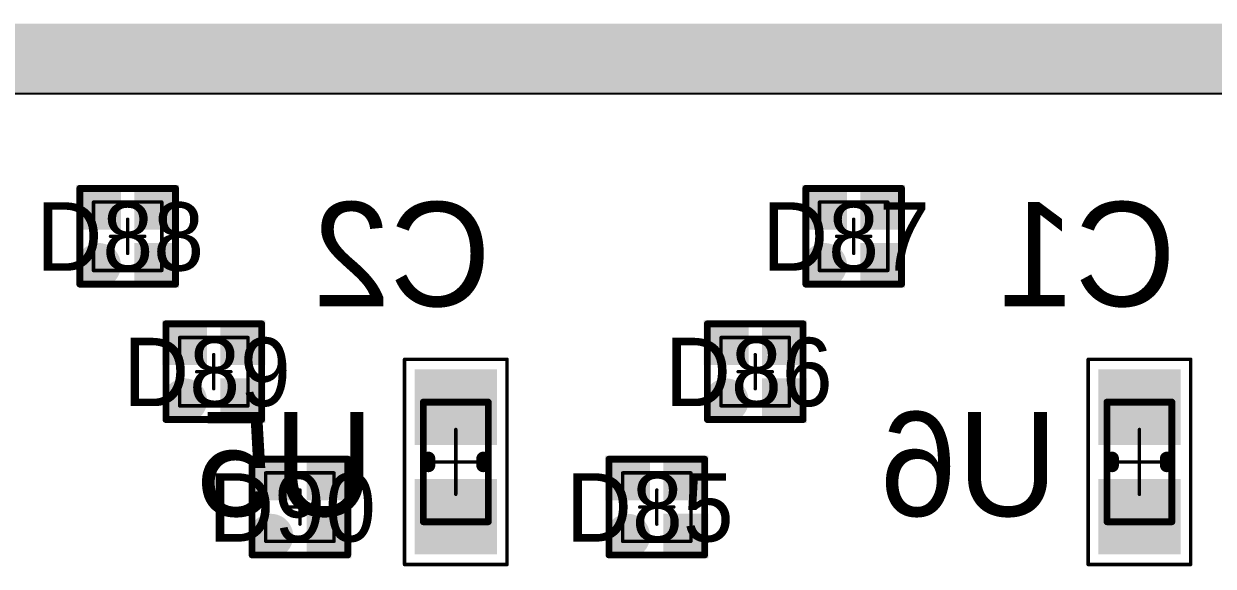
# Model space of a CAD drawing. Header units: millimetres. Extents: x 99 to 211, y 56 to 141.
# Drawn here: x 180.08 to 197.48, y 114.57 to 122.51 of the extents above; entities that cross this region are included whole.
import ezdxf

# ---------------------------------------------------------------- set-up
doc = ezdxf.new("R2010")
doc.units = ezdxf.units.MM
for name, color, linetype in [('BottomLayer', 5, 'Continuous'), ('BottomOverlay', 54, 'Continuous'), ('BottomPaste', 16, 'Continuous'), ('BottomSolder', 6, 'Continuous'), ('InternalPlane1', 76, 'Continuous'), ('InternalPlane2', 16, 'Continuous'), ('Mechanical12', 56, 'Continuous'), ('Mechanical13', 56, 'Continuous'), ('Mechanical15', 56, 'Continuous'), ('TopLayer', 1, 'Continuous'), ('TopPaste', 8, 'Continuous'), ('TopSolder', 216, 'Continuous')]:
    doc.layers.add(name, color=color, linetype=linetype)

# ---------------------------------------------------------------- blocks, each defined once
blk = doc.blocks.new('CAPC0603_1608_55_N_B_5')
at = {"layer": 'BottomLayer'}
for points in [[(-1.25, 0.5), (-1.25, -0.5), (-0.35, 0.5), (-0.35, -0.5)], [(0.35, 0.5), (0.35, -0.5), (1.25, 0.5), (1.25, -0.5)]]:
    blk.add_solid(points, dxfattribs=at)
at = {"layer": 'BottomOverlay', "const_width": 0.2}
for points in [[(0.05, 0.4), (-0.05, 0.4)], [(0.05, -0.4), (-0.05, -0.4)]]:
    blk.add_lwpolyline(points, dxfattribs=at)
at = {"layer": 'BottomOverlay', "const_width": 0.1}
for points in [[(-0.1, 0.4, 1), (0, 0.4, 1)], [(0, 0.4, 1), (0.1, 0.4, 1)], [(-0.1, -0.4, 1), (0, -0.4, 1)], [(0, -0.4, 1), (0.1, -0.4, 1)]]:
    blk.add_lwpolyline(points, format="xyb", close=True, dxfattribs=at)
at = {"layer": 'BottomPaste'}
for points in [[(-1.25, 0.5), (-1.25, -0.5), (-0.35, 0.5), (-0.35, -0.5)], [(0.35, 0.5), (0.35, -0.5), (1.25, 0.5), (1.25, -0.5)]]:
    blk.add_solid(points, dxfattribs=at)
at = {"layer": 'BottomSolder'}
for points in [[(-1.352, 0.602), (-1.352, -0.602), (-0.248, 0.602), (-0.248, -0.602)], [(0.248, 0.602), (0.248, -0.602), (1.352, 0.602), (1.352, -0.602)]]:
    blk.add_solid(points, dxfattribs=at)
at = {"layer": 'Mechanical13', "const_width": 0.1}
for points in [[(0.875, 0.475), (-0.875, 0.475)], [(-0.875, -0.475), (-0.875, 0.475)], [(0.875, -0.475), (0.875, 0.475)], [(0.875, -0.475), (-0.875, -0.475)]]:
    blk.add_lwpolyline(points, dxfattribs=at)
at = {"layer": 'Mechanical13', "const_width": 0.05}
for points in [[(-0.9, 0.475, 1), (-0.85, 0.475, 1)], [(-0.9, 0.475, 1), (-0.85, 0.475, 1)], [(0.85, 0.475, 1), (0.9, 0.475, 1)], [(0.85, 0.475, 1), (0.9, 0.475, 1)], [(-0.9, -0.475, 1), (-0.85, -0.475, 1)], [(-0.9, -0.475, 1), (-0.85, -0.475, 1)], [(0.85, -0.475, 1), (0.9, -0.475, 1)], [(0.85, -0.475, 1), (0.9, -0.475, 1)]]:
    blk.add_lwpolyline(points, format="xyb", close=True, dxfattribs=at)
at = {"layer": 'Mechanical15', "const_width": 0.05}
for points in [[(1.5, 0.75), (-1.5, 0.75)], [(-1.5, -0.75), (-1.5, 0.75)], [(1.5, -0.75), (1.5, 0.75)], [(0, -0.475), (0, 0.475)], [(0.475, 0), (-0.475, 0)], [(1.5, -0.75), (-1.5, -0.75)]]:
    blk.add_lwpolyline(points, dxfattribs=at)
at = {"layer": 'Mechanical15', "const_width": 0.025}
for points in [[(-1.513, 0.75, 1), (-1.488, 0.75, 1)], [(-1.513, 0.75, 1), (-1.488, 0.75, 1)], [(1.488, 0.75, 1), (1.513, 0.75, 1)], [(1.488, 0.75, 1), (1.513, 0.75, 1)], [(-0.012, 0.475, 1), (0.013, 0.475, 1)], [(-0.487, 0, 1), (-0.462, 0, 1)], [(0.462, 0, 1), (0.487, 0, 1)], [(-0.012, -0.475, 1), (0.013, -0.475, 1)], [(-1.513, -0.75, 1), (-1.488, -0.75, 1)], [(-1.513, -0.75, 1), (-1.488, -0.75, 1)], [(1.488, -0.75, 1), (1.513, -0.75, 1)], [(1.488, -0.75, 1), (1.513, -0.75, 1)]]:
    blk.add_lwpolyline(points, format="xyb", close=True, dxfattribs=at)
blk = doc.blocks.new('CAPC0603_1608_55_N_B_6')
at = {"layer": 'BottomLayer'}
for points in [[(-1.25, 0.5), (-1.25, -0.5), (-0.35, 0.5), (-0.35, -0.5)], [(0.35, 0.5), (0.35, -0.5), (1.25, 0.5), (1.25, -0.5)]]:
    blk.add_solid(points, dxfattribs=at)
at = {"layer": 'BottomOverlay', "const_width": 0.2}
for points in [[(0.05, 0.4), (-0.05, 0.4)], [(0.05, -0.4), (-0.05, -0.4)]]:
    blk.add_lwpolyline(points, dxfattribs=at)
at = {"layer": 'BottomOverlay', "const_width": 0.1}
for points in [[(-0.1, 0.4, 1), (0, 0.4, 1)], [(0, 0.4, 1), (0.1, 0.4, 1)], [(-0.1, -0.4, 1), (0, -0.4, 1)], [(0, -0.4, 1), (0.1, -0.4, 1)]]:
    blk.add_lwpolyline(points, format="xyb", close=True, dxfattribs=at)
at = {"layer": 'BottomPaste'}
for points in [[(-1.25, 0.5), (-1.25, -0.5), (-0.35, 0.5), (-0.35, -0.5)], [(0.35, 0.5), (0.35, -0.5), (1.25, 0.5), (1.25, -0.5)]]:
    blk.add_solid(points, dxfattribs=at)
at = {"layer": 'BottomSolder'}
for points in [[(-1.352, 0.602), (-1.352, -0.602), (-0.248, 0.602), (-0.248, -0.602)], [(0.248, 0.602), (0.248, -0.602), (1.352, 0.602), (1.352, -0.602)]]:
    blk.add_solid(points, dxfattribs=at)
at = {"layer": 'Mechanical13', "const_width": 0.1}
for points in [[(0.875, 0.475), (-0.875, 0.475)], [(-0.875, -0.475), (-0.875, 0.475)], [(0.875, -0.475), (0.875, 0.475)], [(0.875, -0.475), (-0.875, -0.475)]]:
    blk.add_lwpolyline(points, dxfattribs=at)
at = {"layer": 'Mechanical13', "const_width": 0.05}
for points in [[(-0.9, 0.475, 1), (-0.85, 0.475, 1)], [(-0.9, 0.475, 1), (-0.85, 0.475, 1)], [(0.85, 0.475, 1), (0.9, 0.475, 1)], [(0.85, 0.475, 1), (0.9, 0.475, 1)], [(-0.9, -0.475, 1), (-0.85, -0.475, 1)], [(-0.9, -0.475, 1), (-0.85, -0.475, 1)], [(0.85, -0.475, 1), (0.9, -0.475, 1)], [(0.85, -0.475, 1), (0.9, -0.475, 1)]]:
    blk.add_lwpolyline(points, format="xyb", close=True, dxfattribs=at)
at = {"layer": 'Mechanical15', "const_width": 0.05}
for points in [[(1.5, 0.75), (-1.5, 0.75)], [(-1.5, -0.75), (-1.5, 0.75)], [(1.5, -0.75), (1.5, 0.75)], [(0, -0.475), (0, 0.475)], [(0.475, 0), (-0.475, 0)], [(1.5, -0.75), (-1.5, -0.75)]]:
    blk.add_lwpolyline(points, dxfattribs=at)
at = {"layer": 'Mechanical15', "const_width": 0.025}
for points in [[(-1.513, 0.75, 1), (-1.488, 0.75, 1)], [(-1.513, 0.75, 1), (-1.488, 0.75, 1)], [(1.488, 0.75, 1), (1.513, 0.75, 1)], [(1.488, 0.75, 1), (1.513, 0.75, 1)], [(-0.012, 0.475, 1), (0.013, 0.475, 1)], [(-0.487, 0, 1), (-0.462, 0, 1)], [(0.462, 0, 1), (0.487, 0, 1)], [(-0.012, -0.475, 1), (0.013, -0.475, 1)], [(-1.513, -0.75, 1), (-1.488, -0.75, 1)], [(-1.513, -0.75, 1), (-1.488, -0.75, 1)], [(1.488, -0.75, 1), (1.513, -0.75, 1)], [(1.488, -0.75, 1), (1.513, -0.75, 1)]]:
    blk.add_lwpolyline(points, format="xyb", close=True, dxfattribs=at)
blk = doc.blocks.new('LED0402SX_N_87')
at = {"layer": 'Mechanical13', "const_width": 0.05}
for points in [[(-0.5, 0.5), (0.5, 0.5)], [(-0.5, -0.5), (-0.5, 0.5)], [(0.5, -0.5), (0.5, 0.5)], [(-0.5, -0.5), (0.5, -0.5)]]:
    blk.add_lwpolyline(points, dxfattribs=at)
at = {"layer": 'Mechanical13', "const_width": 0.025}
for points in [[(-0.513, 0.5, 1), (-0.488, 0.5, 1)], [(-0.513, 0.5, 1), (-0.488, 0.5, 1)], [(0.487, 0.5, 1), (0.512, 0.5, 1)], [(0.487, 0.5, 1), (0.512, 0.5, 1)], [(-0.513, -0.5, 1), (-0.488, -0.5, 1)], [(-0.513, -0.5, 1), (-0.488, -0.5, 1)], [(0.487, -0.5, 1), (0.512, -0.5, 1)], [(0.487, -0.5, 1), (0.512, -0.5, 1)]]:
    blk.add_lwpolyline(points, format="xyb", close=True, dxfattribs=at)
at = {"layer": 'Mechanical15'}
for points, const_width in [([(-0.7, 0.7), (0.7, 0.7)], 0.1), ([(-0.7, -0.7), (-0.7, 0.7)], 0.1), ([(0.7, -0.7), (0.7, 0.7)], 0.1), ([(0, -0.25), (0, 0.25)], 0.05), ([(-0.25, 0), (0.25, 0)], 0.05), ([(-0.7, -0.7), (0.7, -0.7)], 0.1)]:
    blk.add_lwpolyline(points, dxfattribs=dict(at, const_width=const_width))
for points, const_width in [([(-0.725, 0.7, 1), (-0.675, 0.7, 1)], 0.05), ([(-0.725, 0.7, 1), (-0.675, 0.7, 1)], 0.05), ([(0.675, 0.7, 1), (0.725, 0.7, 1)], 0.05), ([(0.675, 0.7, 1), (0.725, 0.7, 1)], 0.05), ([(-0.012, 0.25, 1), (0.013, 0.25, 1)], 0.025), ([(-0.262, 0, 1), (-0.237, 0, 1)], 0.025), ([(0.237, 0, 1), (0.262, 0, 1)], 0.025), ([(-0.012, -0.25, 1), (0.013, -0.25, 1)], 0.025), ([(-0.725, -0.7, 1), (-0.675, -0.7, 1)], 0.05), ([(-0.725, -0.7, 1), (-0.675, -0.7, 1)], 0.05), ([(0.675, -0.7, 1), (0.725, -0.7, 1)], 0.05), ([(0.675, -0.7, 1), (0.725, -0.7, 1)], 0.05)]:
    blk.add_lwpolyline(points, format="xyb", close=True, dxfattribs=dict(at, const_width=const_width))
at = {"layer": 'TopLayer', "const_width": 0.225}
blk.add_lwpolyline([(-0.537, -0.425, 1), (-0.312, -0.425, 1)], format="xyb", close=True, dxfattribs=at)
at = {"layer": 'TopLayer'}
for points in [[(-0.65, 0.2), (-0.2, 0.2), (-0.65, 0.65), (-0.2, 0.65)], [(0.2, 0.2), (0.65, 0.2), (0.2, 0.65), (0.65, 0.65)], [(0.2, -0.65), (0.65, -0.65), (0.2, -0.2), (0.65, -0.2)]]:
    blk.add_solid(points, dxfattribs=at)
at = {"layer": 'TopPaste', "const_width": 0.225}
blk.add_lwpolyline([(-0.537, -0.425, 1), (-0.312, -0.425, 1)], format="xyb", close=True, dxfattribs=at)
at = {"layer": 'TopPaste'}
for points in [[(-0.65, 0.2), (-0.2, 0.2), (-0.65, 0.65), (-0.2, 0.65)], [(0.2, 0.2), (0.65, 0.2), (0.2, 0.65), (0.65, 0.65)], [(0.2, -0.65), (0.65, -0.65), (0.2, -0.2), (0.65, -0.2)]]:
    blk.add_solid(points, dxfattribs=at)
at = {"layer": 'TopSolder', "const_width": 0.327}
blk.add_lwpolyline([(-0.588, -0.425, 1), (-0.262, -0.425, 1)], format="xyb", close=True, dxfattribs=at)
at = {"layer": 'TopSolder'}
for points in [[(-0.752, 0.098), (-0.098, 0.098), (-0.752, 0.752), (-0.098, 0.752)], [(0.098, 0.098), (0.752, 0.098), (0.098, 0.752), (0.752, 0.752)], [(0.098, -0.752), (0.752, -0.752), (0.098, -0.098), (0.752, -0.098)]]:
    blk.add_solid(points, dxfattribs=at)
blk = doc.blocks.new('LED0402SX_N_88')
at = {"layer": 'Mechanical13', "const_width": 0.05}
for points in [[(-0.5, 0.5), (0.5, 0.5)], [(-0.5, -0.5), (-0.5, 0.5)], [(0.5, -0.5), (0.5, 0.5)], [(-0.5, -0.5), (0.5, -0.5)]]:
    blk.add_lwpolyline(points, dxfattribs=at)
at = {"layer": 'Mechanical13', "const_width": 0.025}
for points in [[(-0.512, 0.5, 1), (-0.487, 0.5, 1)], [(-0.512, 0.5, 1), (-0.487, 0.5, 1)], [(0.488, 0.5, 1), (0.513, 0.5, 1)], [(0.488, 0.5, 1), (0.513, 0.5, 1)], [(-0.512, -0.5, 1), (-0.487, -0.5, 1)], [(-0.512, -0.5, 1), (-0.487, -0.5, 1)], [(0.488, -0.5, 1), (0.513, -0.5, 1)], [(0.488, -0.5, 1), (0.513, -0.5, 1)]]:
    blk.add_lwpolyline(points, format="xyb", close=True, dxfattribs=at)
at = {"layer": 'Mechanical15'}
for points, const_width in [([(-0.7, 0.7), (0.7, 0.7)], 0.1), ([(-0.7, -0.7), (-0.7, 0.7)], 0.1), ([(0.7, -0.7), (0.7, 0.7)], 0.1), ([(0, -0.25), (0, 0.25)], 0.05), ([(-0.25, 0), (0.25, 0)], 0.05), ([(-0.7, -0.7), (0.7, -0.7)], 0.1)]:
    blk.add_lwpolyline(points, dxfattribs=dict(at, const_width=const_width))
for points, const_width in [([(-0.725, 0.7, 1), (-0.675, 0.7, 1)], 0.05), ([(-0.725, 0.7, 1), (-0.675, 0.7, 1)], 0.05), ([(0.675, 0.7, 1), (0.725, 0.7, 1)], 0.05), ([(0.675, 0.7, 1), (0.725, 0.7, 1)], 0.05), ([(-0.013, 0.25, 1), (0.012, 0.25, 1)], 0.025), ([(-0.263, 0, 1), (-0.238, 0, 1)], 0.025), ([(0.238, 0, 1), (0.263, 0, 1)], 0.025), ([(-0.013, -0.25, 1), (0.012, -0.25, 1)], 0.025), ([(-0.725, -0.7, 1), (-0.675, -0.7, 1)], 0.05), ([(-0.725, -0.7, 1), (-0.675, -0.7, 1)], 0.05), ([(0.675, -0.7, 1), (0.725, -0.7, 1)], 0.05), ([(0.675, -0.7, 1), (0.725, -0.7, 1)], 0.05)]:
    blk.add_lwpolyline(points, format="xyb", close=True, dxfattribs=dict(at, const_width=const_width))
at = {"layer": 'TopLayer', "const_width": 0.225}
blk.add_lwpolyline([(-0.538, -0.425, 1), (-0.313, -0.425, 1)], format="xyb", close=True, dxfattribs=at)
at = {"layer": 'TopLayer'}
for points in [[(-0.65, 0.2), (-0.2, 0.2), (-0.65, 0.65), (-0.2, 0.65)], [(0.2, 0.2), (0.65, 0.2), (0.2, 0.65), (0.65, 0.65)], [(0.2, -0.65), (0.65, -0.65), (0.2, -0.2), (0.65, -0.2)]]:
    blk.add_solid(points, dxfattribs=at)
at = {"layer": 'TopPaste', "const_width": 0.225}
blk.add_lwpolyline([(-0.538, -0.425, 1), (-0.313, -0.425, 1)], format="xyb", close=True, dxfattribs=at)
at = {"layer": 'TopPaste'}
for points in [[(-0.65, 0.2), (-0.2, 0.2), (-0.65, 0.65), (-0.2, 0.65)], [(0.2, 0.2), (0.65, 0.2), (0.2, 0.65), (0.65, 0.65)], [(0.2, -0.65), (0.65, -0.65), (0.2, -0.2), (0.65, -0.2)]]:
    blk.add_solid(points, dxfattribs=at)
at = {"layer": 'TopSolder', "const_width": 0.327}
blk.add_lwpolyline([(-0.588, -0.425, 1), (-0.262, -0.425, 1)], format="xyb", close=True, dxfattribs=at)
at = {"layer": 'TopSolder'}
for points in [[(-0.752, 0.098), (-0.098, 0.098), (-0.752, 0.752), (-0.098, 0.752)], [(0.098, 0.098), (0.752, 0.098), (0.098, 0.752), (0.752, 0.752)], [(0.098, -0.752), (0.752, -0.752), (0.098, -0.098), (0.752, -0.098)]]:
    blk.add_solid(points, dxfattribs=at)
blk = doc.blocks.new('LED0402SX_N_89')
at = {"layer": 'Mechanical13', "const_width": 0.05}
for points in [[(-0.5, 0.5), (0.5, 0.5)], [(-0.5, -0.5), (-0.5, 0.5)], [(0.5, -0.5), (0.5, 0.5)], [(-0.5, -0.5), (0.5, -0.5)]]:
    blk.add_lwpolyline(points, dxfattribs=at)
at = {"layer": 'Mechanical13', "const_width": 0.025}
for points in [[(-0.513, 0.5, 1), (-0.488, 0.5, 1)], [(-0.513, 0.5, 1), (-0.488, 0.5, 1)], [(0.487, 0.5, 1), (0.512, 0.5, 1)], [(0.487, 0.5, 1), (0.512, 0.5, 1)], [(-0.513, -0.5, 1), (-0.488, -0.5, 1)], [(-0.513, -0.5, 1), (-0.488, -0.5, 1)], [(0.487, -0.5, 1), (0.512, -0.5, 1)], [(0.487, -0.5, 1), (0.512, -0.5, 1)]]:
    blk.add_lwpolyline(points, format="xyb", close=True, dxfattribs=at)
at = {"layer": 'Mechanical15'}
for points, const_width in [([(-0.7, 0.7), (0.7, 0.7)], 0.1), ([(-0.7, -0.7), (-0.7, 0.7)], 0.1), ([(0.7, -0.7), (0.7, 0.7)], 0.1), ([(0, -0.25), (0, 0.25)], 0.05), ([(-0.25, 0), (0.25, 0)], 0.05), ([(-0.7, -0.7), (0.7, -0.7)], 0.1)]:
    blk.add_lwpolyline(points, dxfattribs=dict(at, const_width=const_width))
for points, const_width in [([(-0.725, 0.7, 1), (-0.675, 0.7, 1)], 0.05), ([(-0.725, 0.7, 1), (-0.675, 0.7, 1)], 0.05), ([(0.675, 0.7, 1), (0.725, 0.7, 1)], 0.05), ([(0.675, 0.7, 1), (0.725, 0.7, 1)], 0.05), ([(-0.012, 0.25, 1), (0.013, 0.25, 1)], 0.025), ([(-0.263, 0, 1), (-0.238, 0, 1)], 0.025), ([(0.238, 0, 1), (0.263, 0, 1)], 0.025), ([(-0.012, -0.25, 1), (0.013, -0.25, 1)], 0.025), ([(-0.725, -0.7, 1), (-0.675, -0.7, 1)], 0.05), ([(-0.725, -0.7, 1), (-0.675, -0.7, 1)], 0.05), ([(0.675, -0.7, 1), (0.725, -0.7, 1)], 0.05), ([(0.675, -0.7, 1), (0.725, -0.7, 1)], 0.05)]:
    blk.add_lwpolyline(points, format="xyb", close=True, dxfattribs=dict(at, const_width=const_width))
at = {"layer": 'TopLayer', "const_width": 0.225}
blk.add_lwpolyline([(-0.537, -0.425, 1), (-0.312, -0.425, 1)], format="xyb", close=True, dxfattribs=at)
at = {"layer": 'TopLayer'}
for points in [[(-0.65, 0.2), (-0.2, 0.2), (-0.65, 0.65), (-0.2, 0.65)], [(0.2, 0.2), (0.65, 0.2), (0.2, 0.65), (0.65, 0.65)], [(0.2, -0.65), (0.65, -0.65), (0.2, -0.2), (0.65, -0.2)]]:
    blk.add_solid(points, dxfattribs=at)
at = {"layer": 'TopPaste', "const_width": 0.225}
blk.add_lwpolyline([(-0.537, -0.425, 1), (-0.312, -0.425, 1)], format="xyb", close=True, dxfattribs=at)
at = {"layer": 'TopPaste'}
for points in [[(-0.65, 0.2), (-0.2, 0.2), (-0.65, 0.65), (-0.2, 0.65)], [(0.2, 0.2), (0.65, 0.2), (0.2, 0.65), (0.65, 0.65)], [(0.2, -0.65), (0.65, -0.65), (0.2, -0.2), (0.65, -0.2)]]:
    blk.add_solid(points, dxfattribs=at)
at = {"layer": 'TopSolder', "const_width": 0.327}
blk.add_lwpolyline([(-0.588, -0.425, 1), (-0.262, -0.425, 1)], format="xyb", close=True, dxfattribs=at)
at = {"layer": 'TopSolder'}
for points in [[(-0.752, 0.098), (-0.098, 0.098), (-0.752, 0.752), (-0.098, 0.752)], [(0.098, 0.098), (0.752, 0.098), (0.098, 0.752), (0.752, 0.752)], [(0.098, -0.752), (0.752, -0.752), (0.098, -0.098), (0.752, -0.098)]]:
    blk.add_solid(points, dxfattribs=at)
blk = doc.blocks.new('LED0402SX_N_90')
at = {"layer": 'Mechanical13', "const_width": 0.05}
for points in [[(-0.5, 0.5), (0.5, 0.5)], [(-0.5, -0.5), (-0.5, 0.5)], [(0.5, -0.5), (0.5, 0.5)], [(-0.5, -0.5), (0.5, -0.5)]]:
    blk.add_lwpolyline(points, dxfattribs=at)
at = {"layer": 'Mechanical13', "const_width": 0.025}
for points in [[(-0.513, 0.5, 1), (-0.488, 0.5, 1)], [(-0.513, 0.5, 1), (-0.488, 0.5, 1)], [(0.487, 0.5, 1), (0.512, 0.5, 1)], [(0.487, 0.5, 1), (0.512, 0.5, 1)], [(-0.513, -0.5, 1), (-0.488, -0.5, 1)], [(-0.513, -0.5, 1), (-0.488, -0.5, 1)], [(0.487, -0.5, 1), (0.512, -0.5, 1)], [(0.487, -0.5, 1), (0.512, -0.5, 1)]]:
    blk.add_lwpolyline(points, format="xyb", close=True, dxfattribs=at)
at = {"layer": 'Mechanical15'}
for points, const_width in [([(-0.7, 0.7), (0.7, 0.7)], 0.1), ([(-0.7, -0.7), (-0.7, 0.7)], 0.1), ([(0.7, -0.7), (0.7, 0.7)], 0.1), ([(0, -0.25), (0, 0.25)], 0.05), ([(-0.25, 0), (0.25, 0)], 0.05), ([(-0.7, -0.7), (0.7, -0.7)], 0.1)]:
    blk.add_lwpolyline(points, dxfattribs=dict(at, const_width=const_width))
for points, const_width in [([(-0.725, 0.7, 1), (-0.675, 0.7, 1)], 0.05), ([(-0.725, 0.7, 1), (-0.675, 0.7, 1)], 0.05), ([(0.675, 0.7, 1), (0.725, 0.7, 1)], 0.05), ([(0.675, 0.7, 1), (0.725, 0.7, 1)], 0.05), ([(-0.012, 0.25, 1), (0.013, 0.25, 1)], 0.025), ([(-0.263, 0, 1), (-0.238, 0, 1)], 0.025), ([(0.238, 0, 1), (0.263, 0, 1)], 0.025), ([(-0.012, -0.25, 1), (0.013, -0.25, 1)], 0.025), ([(-0.725, -0.7, 1), (-0.675, -0.7, 1)], 0.05), ([(-0.725, -0.7, 1), (-0.675, -0.7, 1)], 0.05), ([(0.675, -0.7, 1), (0.725, -0.7, 1)], 0.05), ([(0.675, -0.7, 1), (0.725, -0.7, 1)], 0.05)]:
    blk.add_lwpolyline(points, format="xyb", close=True, dxfattribs=dict(at, const_width=const_width))
at = {"layer": 'TopLayer', "const_width": 0.225}
blk.add_lwpolyline([(-0.537, -0.425, 1), (-0.312, -0.425, 1)], format="xyb", close=True, dxfattribs=at)
at = {"layer": 'TopLayer'}
for points in [[(-0.65, 0.2), (-0.2, 0.2), (-0.65, 0.65), (-0.2, 0.65)], [(0.2, 0.2), (0.65, 0.2), (0.2, 0.65), (0.65, 0.65)], [(0.2, -0.65), (0.65, -0.65), (0.2, -0.2), (0.65, -0.2)]]:
    blk.add_solid(points, dxfattribs=at)
at = {"layer": 'TopPaste', "const_width": 0.225}
blk.add_lwpolyline([(-0.537, -0.425, 1), (-0.312, -0.425, 1)], format="xyb", close=True, dxfattribs=at)
at = {"layer": 'TopPaste'}
for points in [[(-0.65, 0.2), (-0.2, 0.2), (-0.65, 0.65), (-0.2, 0.65)], [(0.2, 0.2), (0.65, 0.2), (0.2, 0.65), (0.65, 0.65)], [(0.2, -0.65), (0.65, -0.65), (0.2, -0.2), (0.65, -0.2)]]:
    blk.add_solid(points, dxfattribs=at)
at = {"layer": 'TopSolder', "const_width": 0.327}
blk.add_lwpolyline([(-0.588, -0.425, 1), (-0.262, -0.425, 1)], format="xyb", close=True, dxfattribs=at)
at = {"layer": 'TopSolder'}
for points in [[(-0.752, 0.098), (-0.098, 0.098), (-0.752, 0.752), (-0.098, 0.752)], [(0.098, 0.098), (0.752, 0.098), (0.098, 0.752), (0.752, 0.752)], [(0.098, -0.752), (0.752, -0.752), (0.098, -0.098), (0.752, -0.098)]]:
    blk.add_solid(points, dxfattribs=at)
blk = doc.blocks.new('LED0402SX_N_91')
at = {"layer": 'Mechanical13', "const_width": 0.05}
for points in [[(-0.5, 0.5), (0.5, 0.5)], [(-0.5, -0.5), (-0.5, 0.5)], [(0.5, -0.5), (0.5, 0.5)], [(-0.5, -0.5), (0.5, -0.5)]]:
    blk.add_lwpolyline(points, dxfattribs=at)
at = {"layer": 'Mechanical13', "const_width": 0.025}
for points in [[(-0.512, 0.5, 1), (-0.487, 0.5, 1)], [(-0.512, 0.5, 1), (-0.487, 0.5, 1)], [(0.488, 0.5, 1), (0.513, 0.5, 1)], [(0.488, 0.5, 1), (0.513, 0.5, 1)], [(-0.512, -0.5, 1), (-0.487, -0.5, 1)], [(-0.512, -0.5, 1), (-0.487, -0.5, 1)], [(0.488, -0.5, 1), (0.513, -0.5, 1)], [(0.488, -0.5, 1), (0.513, -0.5, 1)]]:
    blk.add_lwpolyline(points, format="xyb", close=True, dxfattribs=at)
at = {"layer": 'Mechanical15'}
for points, const_width in [([(-0.7, 0.7), (0.7, 0.7)], 0.1), ([(-0.7, -0.7), (-0.7, 0.7)], 0.1), ([(0.7, -0.7), (0.7, 0.7)], 0.1), ([(0, -0.25), (0, 0.25)], 0.05), ([(-0.25, 0), (0.25, 0)], 0.05), ([(-0.7, -0.7), (0.7, -0.7)], 0.1)]:
    blk.add_lwpolyline(points, dxfattribs=dict(at, const_width=const_width))
for points, const_width in [([(-0.725, 0.7, 1), (-0.675, 0.7, 1)], 0.05), ([(-0.725, 0.7, 1), (-0.675, 0.7, 1)], 0.05), ([(0.675, 0.7, 1), (0.725, 0.7, 1)], 0.05), ([(0.675, 0.7, 1), (0.725, 0.7, 1)], 0.05), ([(-0.013, 0.25, 1), (0.012, 0.25, 1)], 0.025), ([(-0.263, 0, 1), (-0.238, 0, 1)], 0.025), ([(0.238, 0, 1), (0.263, 0, 1)], 0.025), ([(-0.013, -0.25, 1), (0.012, -0.25, 1)], 0.025), ([(-0.725, -0.7, 1), (-0.675, -0.7, 1)], 0.05), ([(-0.725, -0.7, 1), (-0.675, -0.7, 1)], 0.05), ([(0.675, -0.7, 1), (0.725, -0.7, 1)], 0.05), ([(0.675, -0.7, 1), (0.725, -0.7, 1)], 0.05)]:
    blk.add_lwpolyline(points, format="xyb", close=True, dxfattribs=dict(at, const_width=const_width))
at = {"layer": 'TopLayer', "const_width": 0.225}
blk.add_lwpolyline([(-0.538, -0.425, 1), (-0.313, -0.425, 1)], format="xyb", close=True, dxfattribs=at)
at = {"layer": 'TopLayer'}
for points in [[(-0.65, 0.2), (-0.2, 0.2), (-0.65, 0.65), (-0.2, 0.65)], [(0.2, 0.2), (0.65, 0.2), (0.2, 0.65), (0.65, 0.65)], [(0.2, -0.65), (0.65, -0.65), (0.2, -0.2), (0.65, -0.2)]]:
    blk.add_solid(points, dxfattribs=at)
at = {"layer": 'TopPaste', "const_width": 0.225}
blk.add_lwpolyline([(-0.538, -0.425, 1), (-0.313, -0.425, 1)], format="xyb", close=True, dxfattribs=at)
at = {"layer": 'TopPaste'}
for points in [[(-0.65, 0.2), (-0.2, 0.2), (-0.65, 0.65), (-0.2, 0.65)], [(0.2, 0.2), (0.65, 0.2), (0.2, 0.65), (0.65, 0.65)], [(0.2, -0.65), (0.65, -0.65), (0.2, -0.2), (0.65, -0.2)]]:
    blk.add_solid(points, dxfattribs=at)
at = {"layer": 'TopSolder', "const_width": 0.327}
blk.add_lwpolyline([(-0.588, -0.425, 1), (-0.262, -0.425, 1)], format="xyb", close=True, dxfattribs=at)
at = {"layer": 'TopSolder'}
for points in [[(-0.752, 0.098), (-0.098, 0.098), (-0.752, 0.752), (-0.098, 0.752)], [(0.098, 0.098), (0.752, 0.098), (0.098, 0.752), (0.752, 0.752)], [(0.098, -0.752), (0.752, -0.752), (0.098, -0.098), (0.752, -0.098)]]:
    blk.add_solid(points, dxfattribs=at)
blk = doc.blocks.new('LED0402SX_N_92')
at = {"layer": 'Mechanical13', "const_width": 0.05}
for points in [[(-0.5, 0.5), (0.5, 0.5)], [(-0.5, -0.5), (-0.5, 0.5)], [(0.5, -0.5), (0.5, 0.5)], [(-0.5, -0.5), (0.5, -0.5)]]:
    blk.add_lwpolyline(points, dxfattribs=at)
at = {"layer": 'Mechanical13', "const_width": 0.025}
for points in [[(-0.513, 0.5, 1), (-0.488, 0.5, 1)], [(-0.513, 0.5, 1), (-0.488, 0.5, 1)], [(0.487, 0.5, 1), (0.512, 0.5, 1)], [(0.487, 0.5, 1), (0.512, 0.5, 1)], [(-0.513, -0.5, 1), (-0.488, -0.5, 1)], [(-0.513, -0.5, 1), (-0.488, -0.5, 1)], [(0.487, -0.5, 1), (0.512, -0.5, 1)], [(0.487, -0.5, 1), (0.512, -0.5, 1)]]:
    blk.add_lwpolyline(points, format="xyb", close=True, dxfattribs=at)
at = {"layer": 'Mechanical15'}
for points, const_width in [([(-0.7, 0.7), (0.7, 0.7)], 0.1), ([(-0.7, -0.7), (-0.7, 0.7)], 0.1), ([(0.7, -0.7), (0.7, 0.7)], 0.1), ([(0, -0.25), (0, 0.25)], 0.05), ([(-0.25, 0), (0.25, 0)], 0.05), ([(-0.7, -0.7), (0.7, -0.7)], 0.1)]:
    blk.add_lwpolyline(points, dxfattribs=dict(at, const_width=const_width))
for points, const_width in [([(-0.725, 0.7, 1), (-0.675, 0.7, 1)], 0.05), ([(-0.725, 0.7, 1), (-0.675, 0.7, 1)], 0.05), ([(0.675, 0.7, 1), (0.725, 0.7, 1)], 0.05), ([(0.675, 0.7, 1), (0.725, 0.7, 1)], 0.05), ([(-0.012, 0.25, 1), (0.013, 0.25, 1)], 0.025), ([(-0.262, 0, 1), (-0.237, 0, 1)], 0.025), ([(0.237, 0, 1), (0.262, 0, 1)], 0.025), ([(-0.012, -0.25, 1), (0.013, -0.25, 1)], 0.025), ([(-0.725, -0.7, 1), (-0.675, -0.7, 1)], 0.05), ([(-0.725, -0.7, 1), (-0.675, -0.7, 1)], 0.05), ([(0.675, -0.7, 1), (0.725, -0.7, 1)], 0.05), ([(0.675, -0.7, 1), (0.725, -0.7, 1)], 0.05)]:
    blk.add_lwpolyline(points, format="xyb", close=True, dxfattribs=dict(at, const_width=const_width))
at = {"layer": 'TopLayer', "const_width": 0.225}
blk.add_lwpolyline([(-0.537, -0.425, 1), (-0.312, -0.425, 1)], format="xyb", close=True, dxfattribs=at)
at = {"layer": 'TopLayer'}
for points in [[(-0.65, 0.2), (-0.2, 0.2), (-0.65, 0.65), (-0.2, 0.65)], [(0.2, 0.2), (0.65, 0.2), (0.2, 0.65), (0.65, 0.65)], [(0.2, -0.65), (0.65, -0.65), (0.2, -0.2), (0.65, -0.2)]]:
    blk.add_solid(points, dxfattribs=at)
at = {"layer": 'TopPaste', "const_width": 0.225}
blk.add_lwpolyline([(-0.537, -0.425, 1), (-0.312, -0.425, 1)], format="xyb", close=True, dxfattribs=at)
at = {"layer": 'TopPaste'}
for points in [[(-0.65, 0.2), (-0.2, 0.2), (-0.65, 0.65), (-0.2, 0.65)], [(0.2, 0.2), (0.65, 0.2), (0.2, 0.65), (0.65, 0.65)], [(0.2, -0.65), (0.65, -0.65), (0.2, -0.2), (0.65, -0.2)]]:
    blk.add_solid(points, dxfattribs=at)
at = {"layer": 'TopSolder', "const_width": 0.327}
blk.add_lwpolyline([(-0.588, -0.425, 1), (-0.262, -0.425, 1)], format="xyb", close=True, dxfattribs=at)
at = {"layer": 'TopSolder'}
for points in [[(-0.752, 0.098), (-0.098, 0.098), (-0.752, 0.752), (-0.098, 0.752)], [(0.098, 0.098), (0.752, 0.098), (0.098, 0.752), (0.752, 0.752)], [(0.098, -0.752), (0.752, -0.752), (0.098, -0.098), (0.752, -0.098)]]:
    blk.add_solid(points, dxfattribs=at)

msp = doc.modelspace()

# ---------------------------------------------------------------- linework, layer by layer
at = {"layer": 'InternalPlane1'}
msp.add_line((100.51, 121.49), (209.49, 121.49), dxfattribs=at)
at = {"layer": 'InternalPlane1', "const_width": 1.016}
msp.add_lwpolyline([(100, 122), (210, 122)], dxfattribs=at)
at = {"layer": 'InternalPlane2'}
msp.add_line((100.51, 121.49), (209.49, 121.49), dxfattribs=at)
at = {"layer": 'InternalPlane2', "const_width": 1.016}
msp.add_lwpolyline([(100, 122), (210, 122)], dxfattribs=at)

# ---------------------------------------------------------------- block references
for name, p, rotation in [('LED0402SX_N_90', (181.6, 119.4), 360), ('LED0402SX_N_89', (192.22, 119.4), 360), ('LED0402SX_N_91', (182.86, 117.42), 360), ('LED0402SX_N_88', (190.78, 117.42), 360), ('CAPC0603_1608_55_N_B_5', (186.4, 116.1), 270), ('CAPC0603_1608_55_N_B_6', (196.4, 116.1), 270), ('LED0402SX_N_92', (184.12, 115.44), 360), ('LED0402SX_N_87', (189.34, 115.44), 360)]:
    msp.add_blockref(name, p, dxfattribs=dict(rotation=rotation))

# ---------------------------------------------------------------- texts
at = {"layer": 'BottomOverlay', "text_generation_flag": 2}
for s, p in [('C2', (186.912, 118.377)), ('C1', (196.933, 118.378)), ('U5', (185.207, 115.308)), ('U6', (195.207, 115.308))]:
    msp.add_text(s, height=1.524, dxfattribs=at).set_placement(p)
at = {"layer": 'Mechanical12'}
for s, p in [('D88', (180.264, 118.897)), ('D87', (190.881, 118.897)), ('D89', (181.534, 116.916)), ('D86', (189.459, 116.916)), ('D90', (182.778, 114.935)), ('D85', (188.011, 114.935))]:
    msp.add_text(s, height=1, dxfattribs=at).set_placement(p)

doc.saveas('drawing.dxf')
